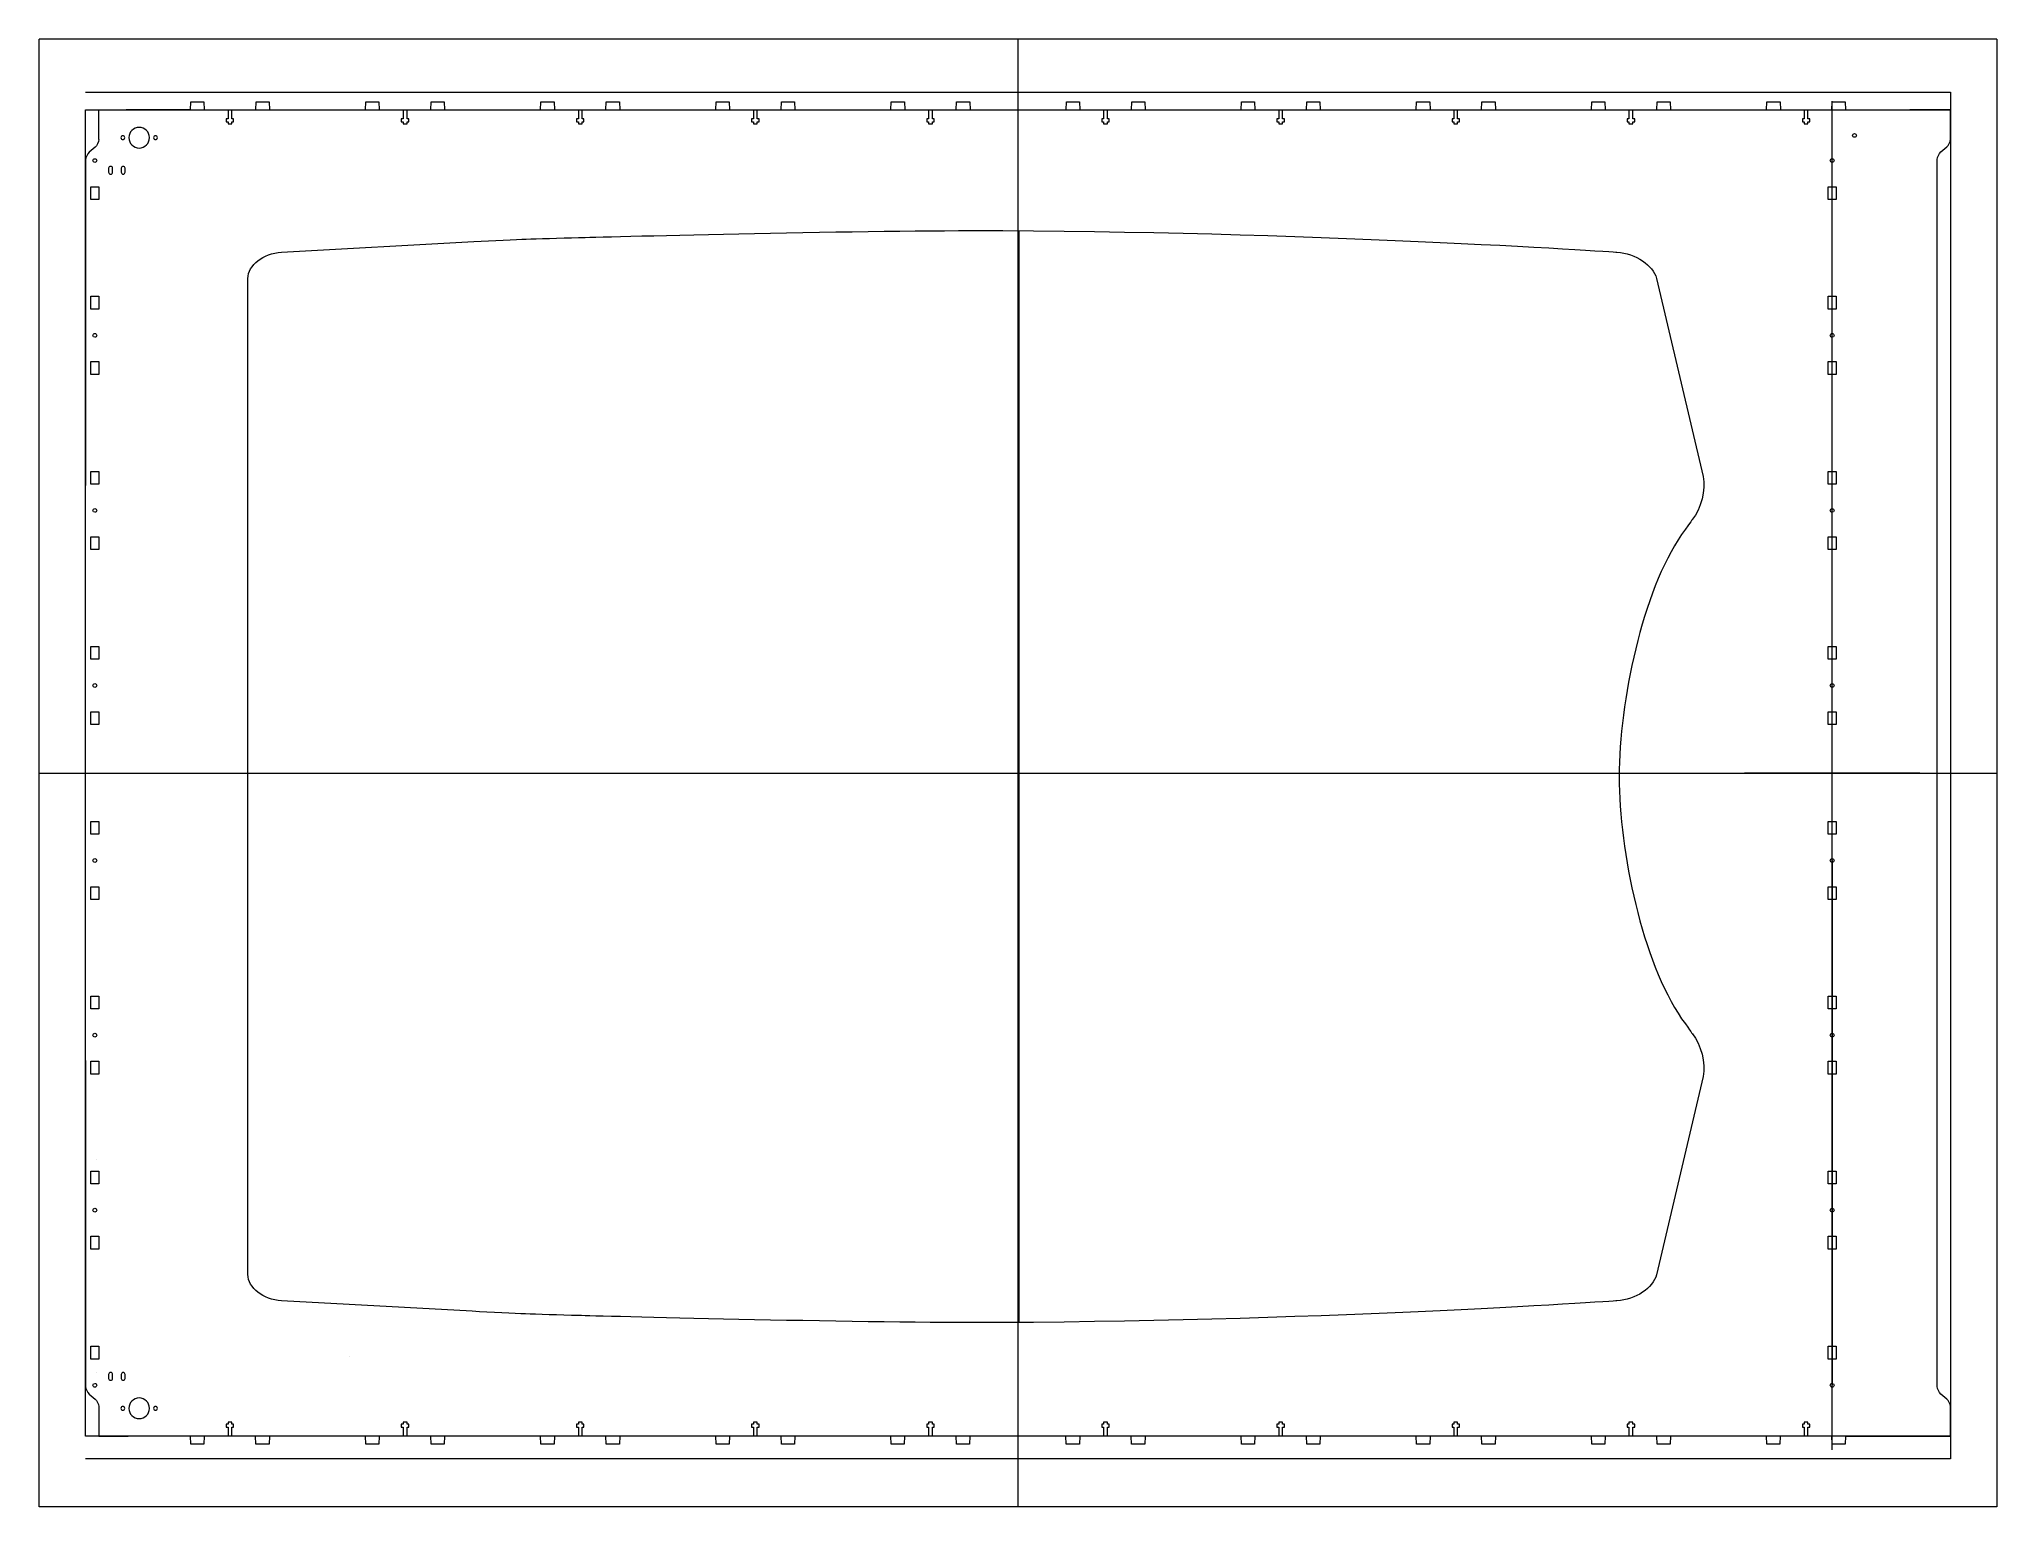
# Model space of a CAD drawing. Header units: millimetres. Extents: x 0 to 1200, y 0 to 900.
import ezdxf

# ---------------------------------------------------------------- set-up
doc = ezdxf.new("R2010")
doc.units = ezdxf.units.MM
for name, color, linetype, lineweight, true_color in [('Front', 1, 'CONTINUOUS', 0, 0xff0000), ('Laser Table', 3, 'CONTINUOUS', 0, 0x00ff00), ('New Front', 1, 'CONTINUOUS', 0, 0xff0000), ('Referance lines', 3, 'CONTINUOUS', 0, 0x00ff00)]:
    doc.layers.add(name, color=color, linetype=linetype, lineweight=lineweight, true_color=true_color)

msp = doc.modelspace()

# ---------------------------------------------------------------- linework, layer by layer
at = {"layer": 'Front', "color": 1, "true_color": 0xff0000}
for points in [[(42.6, 820.8), (42.6, 818.4)], [(45, 818.4), (45, 820.8), (45, 820.8)], [(50.3, 820.8), (50.3, 818.4)], [(52.7, 818.4), (52.7, 820.8), (52.7, 820.8)], [(42.6, 81.2), (42.6, 78.8)], [(45, 78.8), (45, 81.2), (45, 81.2)], [(50.3, 81.2), (50.3, 78.8)], [(52.7, 78.8), (52.7, 81.2), (52.7, 81.2)]]:
    msp.add_lwpolyline(points, dxfattribs=at)
for points in [[(43.8, 822), (43.2, 822), (42.6, 821.5), (42.6, 820.8)], [(42.6, 818.4), (42.6, 817.8), (43.2, 817.2), (43.8, 817.2)], [(45, 820.8), (45, 821.5), (44.5, 822), (43.8, 822)], [(43.8, 817.2), (44.5, 817.2), (45, 817.8), (45, 818.4)], [(51.5, 822), (50.9, 822), (50.3, 821.5), (50.3, 820.8)], [(50.3, 818.4), (50.3, 817.8), (50.9, 817.2), (51.5, 817.2)], [(52.7, 820.8), (52.7, 821.5), (52.2, 822), (51.5, 822)], [(51.5, 817.2), (52.2, 817.2), (52.7, 817.8), (52.7, 818.4)], [(43.8, 82.4), (43.2, 82.4), (42.6, 81.8), (42.6, 81.2)], [(42.6, 78.8), (42.6, 78.1), (43.2, 77.6), (43.8, 77.6)], [(45, 81.2), (45, 81.8), (44.5, 82.4), (43.8, 82.4)], [(43.8, 77.6), (44.5, 77.6), (45, 78.1), (45, 78.8)], [(51.5, 82.4), (50.9, 82.4), (50.3, 81.8), (50.3, 81.2)], [(50.3, 78.8), (50.3, 78.1), (50.9, 77.6), (51.5, 77.6)], [(52.7, 81.2), (52.7, 81.8), (52.2, 82.4), (51.5, 82.4)], [(51.5, 77.6), (52.2, 77.6), (52.7, 78.1), (52.7, 78.8)]]:
    msp.add_open_spline(points, degree=3, dxfattribs=at)
at = {"layer": 'Laser Table', "color": 3, "true_color": 0x00ff00}
for p, q in [((1200, 900), (0, 900)), ((1200, 900), (1200, 0)), ((1200, 0), (0, 0))]:
    msp.add_line(p, q, dxfattribs=at)
at = {"layer": 'Laser Table'}
msp.add_line((0, 0), (0, 900), dxfattribs=at)
at = {"layer": 'New Front', "color": 1, "true_color": 0xff0000}
for p, q in [((36.5, 838.4), (36.5, 856.7)), ((36.5, 856.7), (54.6, 856.7)), ((92.8, 856.7), (53.4, 856.7)), ((92.8, 856.7), (93, 861.6)), ((93, 861.6), (101, 861.6)), ((101, 861.6), (101.2, 856.7)), ((101.2, 856.7), (115.8, 856.7)), ((115.8, 856.7), (115.8, 851.1)), ((118.1, 851.1), (118.1, 856.7)), ((118.1, 856.7), (132.8, 856.7)), ((132.8, 856.7), (133, 861.6)), ((133, 861.6), (141, 861.6)), ((141, 861.6), (141.2, 856.7)), ((141.2, 856.7), (200.1, 856.7)), ((200.1, 856.7), (200.3, 861.6)), ((200.3, 861.6), (208.3, 861.6)), ((208.3, 861.6), (208.5, 856.7)), ((208.5, 856.7), (223.2, 856.7)), ((223.2, 856.7), (223.2, 851.1)), ((225.5, 851.1), (225.5, 856.7)), ((225.5, 856.7), (240.1, 856.7)), ((240.1, 856.7), (240.3, 861.6)), ((240.3, 861.6), (248.3, 861.6)), ((248.3, 861.6), (248.5, 856.7)), ((248.5, 856.7), (307.4, 856.7)), ((307.4, 856.7), (307.6, 861.6)), ((307.6, 861.6), (315.7, 861.6)), ((315.7, 861.6), (315.9, 856.7)), ((315.9, 856.7), (330.5, 856.7)), ((330.5, 856.7), (330.5, 851.1)), ((332.8, 851.1), (332.8, 856.7)), ((332.8, 856.7), (347.4, 856.7)), ((347.4, 856.7), (347.6, 861.6)), ((347.6, 861.6), (355.7, 861.6)), ((355.7, 861.6), (355.9, 856.7)), ((355.9, 856.7), (414.8, 856.7)), ((414.8, 856.7), (415, 861.6)), ((415, 861.6), (423, 861.6)), ((423, 861.6), (423.2, 856.7)), ((423.2, 856.7), (437.8, 856.7)), ((437.8, 856.7), (437.8, 851.1)), ((440.1, 851.1), (440.1, 856.7)), ((440.1, 856.7), (454.8, 856.7)), ((454.8, 856.7), (455, 861.6)), ((455, 861.6), (463, 861.6)), ((463, 861.6), (463.2, 856.7)), ((463.2, 856.7), (522.1, 856.7)), ((522.1, 856.7), (522.3, 861.6)), ((522.3, 861.6), (530.4, 861.6)), ((530.4, 861.6), (530.6, 856.7)), ((530.6, 856.7), (545.2, 856.7)), ((530.6, 856.7), (560.6, 856.7)), ((545.2, 856.7), (545.2, 851.1)), ((547.5, 851.1), (547.5, 856.7)), ((547.5, 856.7), (562.1, 856.7)), ((562.1, 856.7), (562.3, 861.6)), ((562.3, 861.6), (570.4, 861.6)), ((570.4, 861.6), (570.6, 856.7)), ((570.6, 856.7), (629.5, 856.7)), ((629.5, 856.7), (629.7, 861.6)), ((629.7, 861.6), (637.7, 861.6)), ((637.7, 861.6), (637.9, 856.7)), ((637.9, 856.7), (652.5, 856.7)), ((652.5, 856.7), (652.5, 851.1)), ((654.8, 851.1), (654.8, 856.7)), ((654.8, 856.7), (669.5, 856.7)), ((669.5, 856.7), (669.7, 861.6)), ((669.7, 861.6), (677.7, 861.6)), ((677.7, 861.6), (677.9, 856.7)), ((677.9, 856.7), (736.8, 856.7)), ((736.8, 856.7), (737, 861.6)), ((737, 861.6), (745, 861.6)), ((745, 861.6), (745.2, 856.7)), ((745.2, 856.7), (759.9, 856.7)), ((759.9, 856.7), (759.9, 851.1)), ((762.2, 851.1), (762.2, 856.7)), ((762.2, 856.7), (776.8, 856.7)), ((776.8, 856.7), (777, 861.6)), ((777, 861.6), (785, 861.6)), ((785, 861.6), (785.2, 856.7)), ((785.2, 856.7), (844.1, 856.7)), ((844.1, 856.7), (844.3, 861.6)), ((844.3, 861.6), (852.4, 861.6)), ((852.4, 861.6), (852.6, 856.7)), ((852.6, 856.7), (867.2, 856.7)), ((867.2, 856.7), (867.2, 851.1)), ((869.5, 851.1), (869.5, 856.7)), ((869.5, 856.7), (884.1, 856.7)), ((884.1, 856.7), (884.3, 861.6)), ((884.3, 861.6), (892.4, 861.6)), ((892.4, 861.6), (892.6, 856.7)), ((892.6, 856.7), (951.5, 856.7)), ((951.5, 856.7), (951.7, 861.6)), ((951.7, 861.6), (959.7, 861.6)), ((959.7, 861.6), (959.9, 856.7)), ((959.9, 856.7), (974.5, 856.7)), ((974.5, 856.7), (974.5, 851.1)), ((976.8, 851.1), (976.8, 856.7)), ((976.8, 856.7), (991.5, 856.7)), ((991.5, 856.7), (991.7, 861.6)), ((991.7, 861.6), (999.7, 861.6)), ((999.7, 861.6), (999.9, 856.7)), ((999.9, 856.7), (1058.8, 856.7)), ((1058.8, 856.7), (1059, 861.6)), ((1059, 861.6), (1067.1, 861.6)), ((1067.1, 861.6), (1067.3, 856.7)), ((1067.3, 856.7), (1081.9, 856.7)), ((1081.9, 856.7), (1081.9, 851.1)), ((1084.2, 851.1), (1084.2, 856.7)), ((1084.2, 856.7), (1098.8, 856.7)), ((1098.8, 856.7), (1099, 861.6)), ((1099, 861.6), (1107.1, 861.6)), ((1107.1, 861.6), (1107.3, 856.7)), ((1107.3, 856.7), (1146.6, 856.7)), ((1171.5, 856.7), (1146.6, 856.7)), ((115.8, 851.1), (114.7, 851.1)), ((114.7, 851.1), (114.7, 849.3)), ((114.7, 849.3), (115.8, 849.3)), ((115.8, 849.3), (115.8, 848.1)), ((115.8, 848.1), (118.1, 848.1)), ((119.2, 851.1), (118.1, 851.1)), ((118.1, 848.1), (118.1, 849.3)), ((118.1, 849.3), (119.2, 849.3)), ((119.2, 849.3), (119.2, 851.1)), ((223.2, 851.1), (222, 851.1)), ((222, 851.1), (222, 849.3)), ((222, 849.3), (223.2, 849.3)), ((223.2, 849.3), (223.2, 848.1)), ((223.2, 848.1), (225.5, 848.1)), ((226.6, 851.1), (225.5, 851.1)), ((225.5, 848.1), (225.5, 849.3)), ((225.5, 849.3), (226.6, 849.3)), ((226.6, 849.3), (226.6, 851.1)), ((330.5, 851.1), (329.4, 851.1)), ((329.4, 851.1), (329.4, 849.3)), ((329.4, 849.3), (330.5, 849.3)), ((330.5, 849.3), (330.5, 848.1)), ((330.5, 848.1), (332.8, 848.1)), ((333.9, 851.1), (332.8, 851.1)), ((332.8, 848.1), (332.8, 849.3)), ((332.8, 849.3), (333.9, 849.3)), ((333.9, 849.3), (333.9, 851.1)), ((437.8, 851.1), (436.7, 851.1)), ((436.7, 851.1), (436.7, 849.3)), ((436.7, 849.3), (437.8, 849.3)), ((437.8, 849.3), (437.8, 848.1)), ((437.8, 848.1), (440.1, 848.1)), ((441.3, 851.1), (440.1, 851.1)), ((440.1, 848.1), (440.1, 849.3)), ((440.1, 849.3), (441.3, 849.3)), ((441.3, 849.3), (441.3, 851.1)), ((545.2, 851.1), (544.1, 851.1)), ((544.1, 851.1), (544.1, 849.3)), ((544.1, 849.3), (545.2, 849.3)), ((545.2, 849.3), (545.2, 848.1)), ((545.2, 848.1), (547.5, 848.1)), ((548.6, 851.1), (547.5, 851.1)), ((547.5, 848.1), (547.5, 849.3)), ((547.5, 849.3), (548.6, 849.3)), ((548.6, 849.3), (548.6, 851.1)), ((652.5, 851.1), (651.4, 851.1)), ((651.4, 851.1), (651.4, 849.3)), ((651.4, 849.3), (652.5, 849.3)), ((652.5, 849.3), (652.5, 848.1)), ((652.5, 848.1), (654.8, 848.1)), ((655.9, 851.1), (654.8, 851.1)), ((654.8, 848.1), (654.8, 849.3)), ((654.8, 849.3), (655.9, 849.3)), ((655.9, 849.3), (655.9, 851.1)), ((759.9, 851.1), (758.7, 851.1)), ((758.7, 851.1), (758.7, 849.3)), ((758.7, 849.3), (759.9, 849.3)), ((759.9, 849.3), (759.9, 848.1)), ((759.9, 848.1), (762.2, 848.1)), ((763.3, 851.1), (762.2, 851.1)), ((762.2, 848.1), (762.2, 849.3)), ((762.2, 849.3), (763.3, 849.3)), ((763.3, 849.3), (763.3, 851.1)), ((867.2, 851.1), (866.1, 851.1)), ((866.1, 851.1), (866.1, 849.3)), ((866.1, 849.3), (867.2, 849.3)), ((867.2, 849.3), (867.2, 848.1)), ((867.2, 848.1), (869.5, 848.1)), ((870.6, 851.1), (869.5, 851.1)), ((869.5, 848.1), (869.5, 849.3)), ((869.5, 849.3), (870.6, 849.3)), ((870.6, 849.3), (870.6, 851.1)), ((974.5, 851.1), (973.4, 851.1)), ((973.4, 851.1), (973.4, 849.3)), ((973.4, 849.3), (974.5, 849.3)), ((974.5, 849.3), (974.5, 848.1)), ((974.5, 848.1), (976.8, 848.1)), ((978, 851.1), (976.8, 851.1)), ((976.8, 848.1), (976.8, 849.3)), ((976.8, 849.3), (978, 849.3)), ((978, 849.3), (978, 851.1)), ((1081.9, 851.1), (1080.8, 851.1)), ((1080.8, 851.1), (1080.8, 849.3)), ((1080.8, 849.3), (1081.9, 849.3)), ((1081.9, 849.3), (1081.9, 848.1)), ((1081.9, 848.1), (1084.2, 848.1)), ((1085.3, 851.1), (1084.2, 851.1)), ((1084.2, 848.1), (1084.2, 849.3)), ((1084.2, 849.3), (1085.3, 849.3)), ((1085.3, 849.3), (1085.3, 851.1)), ((28.5, 73.9), (28.5, 826)), ((1163.5, 73.8), (1163.5, 826.2)), ((36.5, 61.5), (36.5, 43.3)), ((1171.5, 43.3), (1171.5, 61.5)), ((115.8, 50.7), (114.7, 50.7)), ((114.7, 50.7), (114.7, 48.9)), ((114.7, 48.9), (115.8, 48.9)), ((118.1, 51.9), (115.8, 51.9)), ((115.8, 51.9), (115.8, 50.7)), ((115.8, 48.9), (115.8, 43.3)), ((118.1, 50.7), (118.1, 51.9)), ((119.2, 50.7), (118.1, 50.7)), ((118.1, 43.3), (118.1, 48.9)), ((118.1, 48.9), (119.2, 48.9)), ((119.2, 48.9), (119.2, 50.7)), ((223.2, 50.7), (222, 50.7)), ((222, 50.7), (222, 48.9)), ((222, 48.9), (223.2, 48.9)), ((225.5, 51.9), (223.2, 51.9)), ((223.2, 51.9), (223.2, 50.7)), ((223.2, 48.9), (223.2, 43.3)), ((225.5, 50.7), (225.5, 51.9)), ((226.6, 50.7), (225.5, 50.7)), ((225.5, 43.3), (225.5, 48.9)), ((225.5, 48.9), (226.6, 48.9)), ((226.6, 48.9), (226.6, 50.7)), ((330.5, 50.7), (329.4, 50.7)), ((329.4, 50.7), (329.4, 48.9)), ((329.4, 48.9), (330.5, 48.9)), ((332.8, 51.9), (330.5, 51.9)), ((330.5, 51.9), (330.5, 50.7)), ((330.5, 48.9), (330.5, 43.3)), ((332.8, 50.7), (332.8, 51.9)), ((333.9, 50.7), (332.8, 50.7)), ((332.8, 43.3), (332.8, 48.9)), ((332.8, 48.9), (333.9, 48.9)), ((333.9, 48.9), (333.9, 50.7)), ((437.8, 50.7), (436.7, 50.7)), ((436.7, 50.7), (436.7, 48.9)), ((436.7, 48.9), (437.8, 48.9)), ((440.1, 51.9), (437.8, 51.9)), ((437.8, 51.9), (437.8, 50.7)), ((437.8, 48.9), (437.8, 43.3)), ((440.1, 50.7), (440.1, 51.9)), ((441.3, 50.7), (440.1, 50.7)), ((440.1, 43.3), (440.1, 48.9)), ((440.1, 48.9), (441.3, 48.9)), ((441.3, 48.9), (441.3, 50.7)), ((545.2, 50.7), (544.1, 50.7)), ((544.1, 50.7), (544.1, 48.9)), ((544.1, 48.9), (545.2, 48.9)), ((547.5, 51.9), (545.2, 51.9)), ((545.2, 51.9), (545.2, 50.7)), ((545.2, 48.9), (545.2, 43.3)), ((547.5, 50.7), (547.5, 51.9)), ((548.6, 50.7), (547.5, 50.7)), ((547.5, 43.3), (547.5, 48.9)), ((547.5, 48.9), (548.6, 48.9)), ((548.6, 48.9), (548.6, 50.7)), ((652.5, 50.7), (651.4, 50.7)), ((651.4, 50.7), (651.4, 48.9)), ((651.4, 48.9), (652.5, 48.9)), ((654.8, 51.9), (652.5, 51.9)), ((652.5, 51.9), (652.5, 50.7)), ((652.5, 48.9), (652.5, 43.3)), ((654.8, 50.7), (654.8, 51.9)), ((655.9, 50.7), (654.8, 50.7)), ((654.8, 43.3), (654.8, 48.9)), ((654.8, 48.9), (655.9, 48.9)), ((655.9, 48.9), (655.9, 50.7)), ((759.9, 50.7), (758.7, 50.7)), ((758.7, 50.7), (758.7, 48.9)), ((758.7, 48.9), (759.9, 48.9)), ((762.2, 51.9), (759.9, 51.9)), ((759.9, 51.9), (759.9, 50.7)), ((759.9, 48.9), (759.9, 43.3)), ((762.2, 50.7), (762.2, 51.9)), ((763.3, 50.7), (762.2, 50.7)), ((762.2, 43.3), (762.2, 48.9)), ((762.2, 48.9), (763.3, 48.9)), ((763.3, 48.9), (763.3, 50.7)), ((867.2, 50.7), (866.1, 50.7)), ((866.1, 50.7), (866.1, 48.9)), ((866.1, 48.9), (867.2, 48.9)), ((869.5, 51.9), (867.2, 51.9)), ((867.2, 51.9), (867.2, 50.7)), ((867.2, 48.9), (867.2, 43.3)), ((869.5, 50.7), (869.5, 51.9)), ((870.6, 50.7), (869.5, 50.7)), ((869.5, 43.3), (869.5, 48.9)), ((869.5, 48.9), (870.6, 48.9)), ((870.6, 48.9), (870.6, 50.7)), ((974.5, 50.7), (973.4, 50.7)), ((973.4, 50.7), (973.4, 48.9)), ((973.4, 48.9), (974.5, 48.9)), ((976.8, 51.9), (974.5, 51.9)), ((974.5, 51.9), (974.5, 50.7)), ((974.5, 48.9), (974.5, 43.3)), ((976.8, 50.7), (976.8, 51.9)), ((978, 50.7), (976.8, 50.7)), ((976.8, 43.3), (976.8, 48.9)), ((976.8, 48.9), (978, 48.9)), ((978, 48.9), (978, 50.7)), ((1081.9, 50.7), (1080.8, 50.7)), ((1080.8, 50.7), (1080.8, 48.9)), ((1080.8, 48.9), (1081.9, 48.9)), ((1084.2, 51.9), (1081.9, 51.9)), ((1081.9, 51.9), (1081.9, 50.7)), ((1081.9, 48.9), (1081.9, 43.3)), ((1084.2, 50.7), (1084.2, 51.9)), ((1085.3, 50.7), (1084.2, 50.7)), ((1084.2, 43.3), (1084.2, 48.9)), ((1084.2, 48.9), (1085.3, 48.9)), ((1085.3, 48.9), (1085.3, 50.7)), ((36.5, 43.3), (54.6, 43.3)), ((92.7, 43.3), (53.4, 43.3)), ((92.9, 38.4), (92.7, 43.3)), ((101, 38.4), (92.9, 38.4)), ((101.2, 43.3), (101, 38.4)), ((115.8, 43.3), (101.2, 43.3)), ((132.7, 43.3), (118.1, 43.3)), ((132.9, 38.4), (132.7, 43.3)), ((141, 38.4), (132.9, 38.4)), ((141.2, 43.3), (141, 38.4)), ((200.1, 43.3), (141.2, 43.3)), ((200.3, 38.4), (200.1, 43.3)), ((208.3, 38.4), (200.3, 38.4)), ((208.5, 43.3), (208.3, 38.4)), ((223.2, 43.3), (208.5, 43.3)), ((240.1, 43.3), (225.5, 43.3)), ((240.3, 38.4), (240.1, 43.3)), ((248.3, 38.4), (240.3, 38.4)), ((248.5, 43.3), (248.3, 38.4)), ((307.4, 43.3), (248.5, 43.3)), ((307.6, 38.4), (307.4, 43.3)), ((315.7, 38.4), (307.6, 38.4)), ((315.9, 43.3), (315.7, 38.4)), ((330.5, 43.3), (315.9, 43.3)), ((347.4, 43.3), (332.8, 43.3)), ((347.6, 38.4), (347.4, 43.3)), ((355.7, 38.4), (347.6, 38.4)), ((355.9, 43.3), (355.7, 38.4)), ((414.8, 43.3), (355.9, 43.3)), ((415, 38.4), (414.8, 43.3)), ((423, 38.4), (415, 38.4)), ((423.2, 43.3), (423, 38.4)), ((437.8, 43.3), (423.2, 43.3)), ((454.8, 43.3), (440.1, 43.3)), ((455, 38.4), (454.8, 43.3)), ((463, 38.4), (455, 38.4)), ((463.2, 43.3), (463, 38.4)), ((522.1, 43.3), (463.2, 43.3)), ((522.3, 38.4), (522.1, 43.3)), ((530.3, 38.4), (522.3, 38.4)), ((530.5, 43.3), (530.3, 38.4)), ((545.2, 43.3), (530.5, 43.3)), ((562.1, 43.3), (547.5, 43.3)), ((562.3, 38.4), (562.1, 43.3)), ((570.3, 38.4), (562.3, 38.4)), ((570.5, 43.3), (570.3, 38.4)), ((629.4, 43.3), (570.5, 43.3)), ((629.6, 38.4), (629.4, 43.3)), ((637.7, 38.4), (629.6, 38.4)), ((637.9, 43.3), (637.7, 38.4)), ((652.5, 43.3), (637.9, 43.3)), ((669.4, 43.3), (639.4, 43.3)), ((669.4, 43.3), (654.8, 43.3)), ((669.6, 38.4), (669.4, 43.3)), ((677.7, 38.4), (669.6, 38.4)), ((677.9, 43.3), (677.7, 38.4)), ((736.8, 43.3), (677.9, 43.3)), ((737, 38.4), (736.8, 43.3)), ((745, 38.4), (737, 38.4)), ((745.2, 43.3), (745, 38.4)), ((759.9, 43.3), (745.2, 43.3)), ((776.8, 43.3), (762.2, 43.3)), ((777, 38.4), (776.8, 43.3)), ((785, 38.4), (777, 38.4)), ((785.2, 43.3), (785, 38.4)), ((844.1, 43.3), (785.2, 43.3)), ((844.3, 38.4), (844.1, 43.3)), ((852.4, 38.4), (844.3, 38.4)), ((852.6, 43.3), (852.4, 38.4)), ((867.2, 43.3), (852.6, 43.3)), ((884.1, 43.3), (869.5, 43.3)), ((884.3, 38.4), (884.1, 43.3)), ((892.4, 38.4), (884.3, 38.4)), ((892.6, 43.3), (892.4, 38.4)), ((951.5, 43.3), (892.6, 43.3)), ((951.7, 38.4), (951.5, 43.3)), ((959.7, 38.4), (951.7, 38.4)), ((959.9, 43.3), (959.7, 38.4)), ((974.5, 43.3), (959.9, 43.3)), ((991.5, 43.3), (976.8, 43.3)), ((991.7, 38.4), (991.5, 43.3)), ((999.7, 38.4), (991.7, 38.4)), ((999.9, 43.3), (999.7, 38.4)), ((1058.8, 43.3), (999.9, 43.3)), ((1059, 38.4), (1058.8, 43.3)), ((1067, 38.4), (1059, 38.4)), ((1067.2, 43.3), (1067, 38.4)), ((1081.9, 43.3), (1067.2, 43.3)), ((1098.8, 43.3), (1084.2, 43.3)), ((1099, 38.4), (1098.8, 43.3)), ((1107, 38.4), (1099, 38.4)), ((1107.2, 43.3), (1107, 38.4)), ((1107.2, 43.3), (1146.6, 43.3)), ((1146.6, 43.3), (1171.5, 43.3))]:
    msp.add_line(p, q, dxfattribs=at)
for points in [[(1171.5, 838.6), (1171.5, 856.7), (1171.5, 856.7)], [(1112.8, 842.1), (1112.8, 842.1)], [(34.3, 833.7), (30.7, 830.6)], [(51.3, 838.4), (51.3, 838.4)], [(61.3, 833.2), (61.3, 833.2)], [(71.3, 838.4), (71.3, 838.4)], [(1165.7, 830.8), (1169.3, 833.9)], [(28.5, 826), (28.5, 626.2)], [(35.3, 825.5), (35.3, 825.5)], [(1100.2, 825.5), (1100.2, 825.5)], [(1163.5, 626.2), (1163.5, 826.2)], [(31.7, 801.6), (31.7, 809.5), (36.6, 809.5), (36.6, 801.6), (31.7, 801.6), (31.7, 801.6)], [(1096.6, 801.6), (1096.6, 809.5), (1101.6, 809.5), (1101.6, 801.6), (1096.6, 801.6), (1096.6, 801.6)], [(148.6, 769.4), (266.5, 775.9)], [(128, 142.5), (128, 753.2)], [(991.4, 753.3), (1020, 631.8)], [(31.7, 734.4), (31.7, 742.3), (36.6, 742.3), (36.6, 734.4), (31.7, 734.4), (31.7, 734.4)], [(1096.6, 734.4), (1096.6, 742.3), (1101.6, 742.3), (1101.6, 734.4), (1096.6, 734.4), (1096.6, 734.4)], [(35.3, 718.3), (35.3, 718.3)], [(1100.2, 718.3), (1100.2, 718.3)], [(31.7, 694.4), (31.7, 702.3), (36.6, 702.3), (36.6, 694.4), (31.7, 694.4), (31.7, 694.4)], [(1096.6, 694.4), (1096.6, 702.3), (1101.6, 702.3), (1101.6, 694.4), (1096.6, 694.4), (1096.6, 694.4)], [(31.7, 627.1), (31.7, 634.9), (36.6, 634.9), (36.6, 627.1), (31.7, 627.1), (31.7, 627.1)], [(1096.6, 627.1), (1096.6, 634.9), (1101.6, 634.9), (1101.6, 627.1), (1096.6, 627.1), (1096.6, 627.1)], [(35.3, 611), (35.3, 611)], [(1100.2, 611), (1100.2, 611)], [(31.7, 587.1), (31.7, 594.9), (36.6, 594.9), (36.6, 587.1), (31.7, 587.1), (31.7, 587.1)], [(1009.1, 599.5), (1006.8, 596.3)], [(1096.6, 587.1), (1096.6, 594.9), (1101.6, 594.9), (1101.6, 587.1), (1096.6, 587.1), (1096.6, 587.1)], [(31.7, 519.7), (31.7, 527.6), (36.6, 527.6), (36.6, 519.7), (31.7, 519.7), (31.7, 519.7)], [(1096.6, 519.7), (1096.6, 527.6), (1101.6, 527.6), (1101.6, 519.7), (1096.6, 519.7), (1096.6, 519.7)], [(35.3, 503.7), (35.3, 503.7)], [(1100.2, 503.7), (1100.2, 503.7)], [(31.7, 479.7), (31.7, 487.6), (36.6, 487.6), (36.6, 479.7), (31.7, 479.7), (31.7, 479.7)], [(1096.6, 479.7), (1096.6, 487.6), (1101.6, 487.6), (1101.6, 479.7), (1096.6, 479.7), (1096.6, 479.7)], [(968.5, 447.8), (968.5, 447.8)], [(31.7, 412.4), (31.7, 420.3), (36.6, 420.3), (36.6, 412.4), (31.7, 412.4), (31.7, 412.4)], [(1096.6, 412.4), (1096.6, 420.3), (1101.6, 420.3), (1101.6, 412.4), (1096.6, 412.4), (1096.6, 412.4)], [(35.3, 396.3), (35.3, 396.3)], [(1100.2, 396.3), (1100.2, 396.3)], [(31.7, 372.4), (31.7, 380.3), (36.6, 380.3), (36.6, 372.4), (31.7, 372.4), (31.7, 372.4)], [(1096.6, 372.4), (1096.6, 380.3), (1101.6, 380.3), (1101.6, 372.4), (1096.6, 372.4), (1096.6, 372.4)], [(31.7, 305.3), (31.7, 313.2), (36.6, 313.2), (36.6, 305.3), (31.7, 305.3), (31.7, 305.3)], [(1096.6, 305.3), (1096.6, 313.2), (1101.6, 313.2), (1101.6, 305.3), (1096.6, 305.3), (1096.6, 305.3)], [(35.3, 289.3), (35.3, 289.3)], [(1006.8, 299.3), (1009.1, 296.1)], [(1100.2, 289.3), (1100.2, 289.3)], [(28.5, 273.7), (28.5, 73.9)], [(31.7, 265.3), (31.7, 273.2), (36.6, 273.2), (36.6, 265.3), (31.7, 265.3), (31.7, 265.3)], [(1096.6, 265.3), (1096.6, 273.2), (1101.6, 273.2), (1101.6, 265.3), (1096.6, 265.3), (1096.6, 265.3)], [(1163.5, 73.8), (1163.5, 273.9)], [(1020, 263.9), (991.4, 142.3)], [(31.7, 198), (31.7, 205.9), (36.6, 205.9), (36.6, 198), (31.7, 198), (31.7, 198)], [(35.3, 212.7), (35.3, 212.7)], [(1096.6, 198), (1096.6, 205.9), (1101.6, 205.9), (1101.6, 198), (1096.6, 198), (1096.6, 198)], [(35.3, 181.9), (35.3, 181.9)], [(1100.2, 181.9), (1100.2, 181.9)], [(31.7, 158), (31.7, 165.9), (36.6, 165.9), (36.6, 158), (31.7, 158), (31.7, 158)], [(1096.6, 158), (1096.6, 165.9), (1101.6, 165.9), (1101.6, 158), (1096.6, 158), (1096.6, 158)], [(265.5, 119.9), (148.6, 126.3)], [(31.7, 90.6), (31.7, 98.5), (36.6, 98.5), (36.6, 90.6), (31.7, 90.6), (31.7, 90.6)], [(1096.6, 90.6), (1096.6, 98.5), (1101.6, 98.5), (1101.6, 90.6), (1096.6, 90.6), (1096.6, 90.6)], [(190.5, 92.3), (190.5, 92.3)], [(35.1, 82.2), (35.1, 82.2)], [(35.3, 74.6), (35.3, 74.6)], [(1100.2, 74.6), (1100.2, 74.6)], [(30.7, 69.2), (34.3, 66.1)], [(1169.3, 66.1), (1165.7, 69.2)], [(51.3, 59.2), (51.3, 59.2)], [(61.3, 54.1), (61.3, 54.1)], [(71.3, 59.2), (71.3, 59.2)]]:
    msp.add_lwpolyline(points, dxfattribs=at)
for points in [[(51.3, 840.8), (50.7, 840.8), (50.1, 840.2), (50.1, 839.6)], [(52.5, 839.6), (52.5, 840.2), (52, 840.8), (51.3, 840.8)], [(61.3, 845.9), (57.8, 845.9), (55, 843.1), (55, 839.6)], [(67.6, 839.6), (67.6, 843.1), (64.8, 845.9), (61.3, 845.9)], [(71.3, 840.8), (70.7, 840.8), (70.1, 840.2), (70.1, 839.6)], [(72.5, 839.6), (72.5, 840.2), (72, 840.8), (71.3, 840.8)], [(1111.6, 841), (1111.6, 841.6), (1112.2, 842.1), (1112.8, 842.1)], [(1112.8, 839.8), (1112.2, 839.8), (1111.6, 840.3), (1111.6, 841)], [(1112.8, 842.1), (1113.4, 842.1), (1113.9, 841.6), (1113.9, 841)], [(1113.9, 841), (1113.9, 840.3), (1113.4, 839.8), (1112.8, 839.8)], [(30.7, 830.6), (29.5, 829.6), (28.5, 827.6), (28.5, 826)], [(36.5, 838.4), (36.5, 836.8), (35.5, 834.7), (34.3, 833.7)], [(50.1, 839.6), (50.1, 838.9), (50.7, 838.4), (51.3, 838.4)], [(51.3, 838.4), (52, 838.4), (52.5, 838.9), (52.5, 839.6)], [(55, 839.6), (55, 836.1), (57.8, 833.2), (61.3, 833.2)], [(61.3, 833.2), (64.8, 833.2), (67.6, 836.1), (67.6, 839.6)], [(70.1, 839.6), (70.1, 838.9), (70.7, 838.4), (71.3, 838.4)], [(71.3, 838.4), (72, 838.4), (72.5, 838.9), (72.5, 839.6)], [(1163.5, 826.2), (1163.5, 827.8), (1164.5, 829.8), (1165.7, 830.8)], [(1169.3, 833.9), (1170.5, 834.9), (1171.5, 837), (1171.5, 838.6)], [(33, 825.5), (33, 826.2), (33.5, 826.7), (34.1, 826.7)], [(34.1, 824.4), (33.5, 824.4), (33, 824.9), (33, 825.5)], [(34.1, 826.7), (34.8, 826.7), (35.3, 826.2), (35.3, 825.5)], [(35.3, 825.5), (35.3, 824.9), (34.8, 824.4), (34.1, 824.4)], [(1097.9, 825.5), (1097.9, 826.2), (1098.5, 826.7), (1099.1, 826.7)], [(1099.1, 824.4), (1098.5, 824.4), (1097.9, 824.9), (1097.9, 825.5)], [(1099.1, 826.7), (1099.7, 826.7), (1100.2, 826.2), (1100.2, 825.5)], [(1100.2, 825.5), (1100.2, 824.9), (1099.7, 824.4), (1099.1, 824.4)], [(330.7, 778.3), (330.7, 778.3), (486.9, 782.6), (571.7, 782.6)], [(571.7, 782.6), (774.1, 782.6), (967.1, 769.4), (967.1, 769.4)], [(128, 753.2), (128, 761.4), (137.3, 768.7), (148.6, 769.4)], [(266.5, 775.9), (277.9, 776.5), (292.3, 777.2), (298.6, 777.4)], [(298.6, 777.4), (304.9, 777.6), (319.3, 778), (330.7, 778.3)], [(967.1, 769.4), (978.5, 768.6), (989.4, 761.3), (991.4, 753.3)], [(33, 718.3), (33, 719), (33.5, 719.5), (34.1, 719.5)], [(34.1, 717.2), (33.5, 717.2), (33, 717.7), (33, 718.3)], [(34.1, 719.5), (34.8, 719.5), (35.3, 719), (35.3, 718.3)], [(35.3, 718.3), (35.3, 717.7), (34.8, 717.2), (34.1, 717.2)], [(1097.9, 718.3), (1097.9, 719), (1098.5, 719.5), (1099.1, 719.5)], [(1099.1, 717.2), (1098.5, 717.2), (1097.9, 717.7), (1097.9, 718.3)], [(1099.1, 719.5), (1099.7, 719.5), (1100.2, 719), (1100.2, 718.3)], [(1100.2, 718.3), (1100.2, 717.7), (1099.7, 717.2), (1099.1, 717.2)], [(1020, 631.8), (1021.6, 623.7), (1018.7, 611.9), (1013.4, 605.6)], [(33, 611), (33, 611.6), (33.5, 612.1), (34.1, 612.1)], [(34.1, 612.1), (34.8, 612.1), (35.3, 611.6), (35.3, 611)], [(1097.9, 611), (1097.9, 611.6), (1098.5, 612.1), (1099.1, 612.1)], [(1099.1, 612.1), (1099.7, 612.1), (1100.2, 611.6), (1100.2, 611)], [(34.1, 609.9), (33.5, 609.9), (33, 610.4), (33, 611)], [(35.3, 611), (35.3, 610.4), (34.8, 609.9), (34.1, 609.9)], [(1013.4, 605.6), (1013.4, 605.6), (1013.4, 605.6), (1009.1, 599.5)], [(1099.1, 609.9), (1098.5, 609.9), (1097.9, 610.4), (1097.9, 611)], [(1100.2, 611), (1100.2, 610.4), (1099.7, 609.9), (1099.1, 609.9)], [(1006.8, 596.3), (982.7, 561.3), (968.5, 493.8), (968.5, 447.8)], [(33, 503.7), (33, 504.3), (33.5, 504.8), (34.1, 504.8)], [(34.1, 504.8), (34.8, 504.8), (35.3, 504.3), (35.3, 503.7)], [(1097.9, 503.7), (1097.9, 504.3), (1098.5, 504.8), (1099.1, 504.8)], [(1099.1, 504.8), (1099.7, 504.8), (1100.2, 504.3), (1100.2, 503.7)], [(34.1, 502.5), (33.5, 502.5), (33, 503), (33, 503.7)], [(35.3, 503.7), (35.3, 503), (34.8, 502.5), (34.1, 502.5)], [(1099.1, 502.5), (1098.5, 502.5), (1097.9, 503), (1097.9, 503.7)], [(1100.2, 503.7), (1100.2, 503), (1099.7, 502.5), (1099.1, 502.5)], [(968.5, 447.8), (968.5, 401.8), (982.7, 334.4), (1006.8, 299.3)], [(33, 396.3), (33, 397), (33.5, 397.5), (34.1, 397.5)], [(34.1, 395.2), (33.5, 395.2), (33, 395.7), (33, 396.3)], [(34.1, 397.5), (34.8, 397.5), (35.3, 397), (35.3, 396.3)], [(35.3, 396.3), (35.3, 395.7), (34.8, 395.2), (34.1, 395.2)], [(1097.9, 396.3), (1097.9, 397), (1098.5, 397.5), (1099.1, 397.5)], [(1099.1, 395.2), (1098.5, 395.2), (1097.9, 395.7), (1097.9, 396.3)], [(1099.1, 397.5), (1099.7, 397.5), (1100.2, 397), (1100.2, 396.3)], [(1100.2, 396.3), (1100.2, 395.7), (1099.7, 395.2), (1099.1, 395.2)], [(33, 289.3), (33, 289.9), (33.5, 290.4), (34.1, 290.4)], [(34.1, 288.1), (33.5, 288.1), (33, 288.6), (33, 289.3)], [(34.1, 290.4), (34.8, 290.4), (35.3, 289.9), (35.3, 289.3)], [(35.3, 289.3), (35.3, 288.6), (34.8, 288.1), (34.1, 288.1)], [(1009.1, 296.1), (1013.4, 290), (1013.4, 290), (1013.4, 290)], [(1013.4, 290), (1018.7, 283.7), (1021.6, 272), (1020, 263.9)], [(1097.9, 289.3), (1097.9, 289.9), (1098.5, 290.4), (1099.1, 290.4)], [(1099.1, 288.1), (1098.5, 288.1), (1097.9, 288.6), (1097.9, 289.3)], [(1099.1, 290.4), (1099.7, 290.4), (1100.2, 289.9), (1100.2, 289.3)], [(1100.2, 289.3), (1100.2, 288.6), (1099.7, 288.1), (1099.1, 288.1)], [(33, 181.9), (33, 182.5), (33.5, 183.1), (34.1, 183.1)], [(34.1, 180.8), (33.5, 180.8), (33, 181.3), (33, 181.9)], [(34.1, 183.1), (34.8, 183.1), (35.3, 182.5), (35.3, 181.9)], [(35.3, 181.9), (35.3, 181.3), (34.8, 180.8), (34.1, 180.8)], [(1097.9, 181.9), (1097.9, 182.5), (1098.5, 183.1), (1099.1, 183.1)], [(1099.1, 180.8), (1098.5, 180.8), (1097.9, 181.3), (1097.9, 181.9)], [(1099.1, 183.1), (1099.7, 183.1), (1100.2, 182.5), (1100.2, 181.9)], [(1100.2, 181.9), (1100.2, 181.3), (1099.7, 180.8), (1099.1, 180.8)], [(148.6, 126.3), (137.3, 127), (128, 134.3), (128, 142.5)], [(991.4, 142.3), (989.4, 134.3), (978.5, 127), (967.1, 126.3)], [(967.1, 126.3), (967.1, 126.3), (774.1, 113), (571.7, 113)], [(298.1, 118.3), (291.5, 118.6), (276.8, 119.3), (265.5, 119.9)], [(330.7, 117.3), (319.3, 117.6), (304.6, 118.1), (298.1, 118.3)], [(571.7, 113), (486.9, 113), (330.7, 117.3), (330.7, 117.3)], [(28.5, 73.9), (28.5, 72.3), (29.5, 70.2), (30.7, 69.2)], [(33, 74.6), (33, 75.2), (33.5, 75.7), (34.1, 75.7)], [(34.1, 73.4), (33.5, 73.4), (33, 73.9), (33, 74.6)], [(34.1, 75.7), (34.8, 75.7), (35.3, 75.2), (35.3, 74.6)], [(35.3, 74.6), (35.3, 73.9), (34.8, 73.4), (34.1, 73.4)], [(1097.9, 74.6), (1097.9, 75.2), (1098.5, 75.7), (1099.1, 75.7)], [(1099.1, 73.4), (1098.5, 73.4), (1097.9, 73.9), (1097.9, 74.6)], [(1099.1, 75.7), (1099.7, 75.7), (1100.2, 75.2), (1100.2, 74.6)], [(1100.2, 74.6), (1100.2, 73.9), (1099.7, 73.4), (1099.1, 73.4)], [(1165.7, 69.2), (1164.5, 70.2), (1163.5, 72.3), (1163.5, 73.8)], [(34.3, 66.1), (35.5, 65.1), (36.5, 63), (36.5, 61.5)], [(51.3, 61.6), (50.7, 61.6), (50.1, 61.1), (50.1, 60.4)], [(50.1, 60.4), (50.1, 59.8), (50.7, 59.2), (51.3, 59.2)], [(52.5, 60.4), (52.5, 61.1), (52, 61.6), (51.3, 61.6)], [(51.3, 59.2), (52, 59.2), (52.5, 59.8), (52.5, 60.4)], [(61.3, 66.8), (57.8, 66.8), (55, 63.9), (55, 60.4)], [(55, 60.4), (55, 56.9), (57.8, 54.1), (61.3, 54.1)], [(67.6, 60.4), (67.6, 63.9), (64.8, 66.8), (61.3, 66.8)], [(61.3, 54.1), (64.8, 54.1), (67.6, 56.9), (67.6, 60.4)], [(71.3, 61.6), (70.7, 61.6), (70.1, 61.1), (70.1, 60.4)], [(70.1, 60.4), (70.1, 59.8), (70.7, 59.2), (71.3, 59.2)], [(72.5, 60.4), (72.5, 61.1), (72, 61.6), (71.3, 61.6)], [(71.3, 59.2), (72, 59.2), (72.5, 59.8), (72.5, 60.4)], [(1171.5, 61.5), (1171.5, 63), (1170.5, 65.1), (1169.3, 66.1)]]:
    msp.add_open_spline(points, degree=3, dxfattribs=at)
at = {"layer": 'Referance lines'}
for p, q in [((600, 900), (600, 0)), ((28.5, 867.5), (1171.5, 867.5)), ((1171.5, 867.5), (1171.5, 29.5)), ((1171.5, 29.5), (28.5, 29.5))]:
    msp.add_line(p, q, dxfattribs=at)
at = {"layer": 'Referance lines', "color": 3, "true_color": 0x00ff00}
for p, q in [((28.5, 43.3), (28.5, 856.7)), ((28.5, 856.7), (600, 856.7)), ((600, 856.7), (1171.5, 856.7)), ((1099.1, 35), (1099.1, 861.9)), ((1099.1, 47.5), (1099.1, 849.5)), ((1099.1, 718.3), (1099.1, 825.7)), ((600.8, 113.1), (600.8, 782.5)), ((1099.1, 611), (1099.1, 718.3)), ((1099.1, 503.7), (1099.1, 611)), ((1099.1, 396.3), (1099.1, 503.7)), ((0, 450), (1200, 450)), ((128, 450), (968.6, 450)), ((1152.8, 450), (1045.4, 450)), ((1099.1, 396.3), (1099.1, 289)), ((1099.1, 289.3), (1099.1, 181.9)), ((1099.1, 181.9), (1099.1, 74.6)), ((1171.5, 43.3), (28.5, 43.3))]:
    msp.add_line(p, q, dxfattribs=at)

doc.saveas('drawing.dxf')
